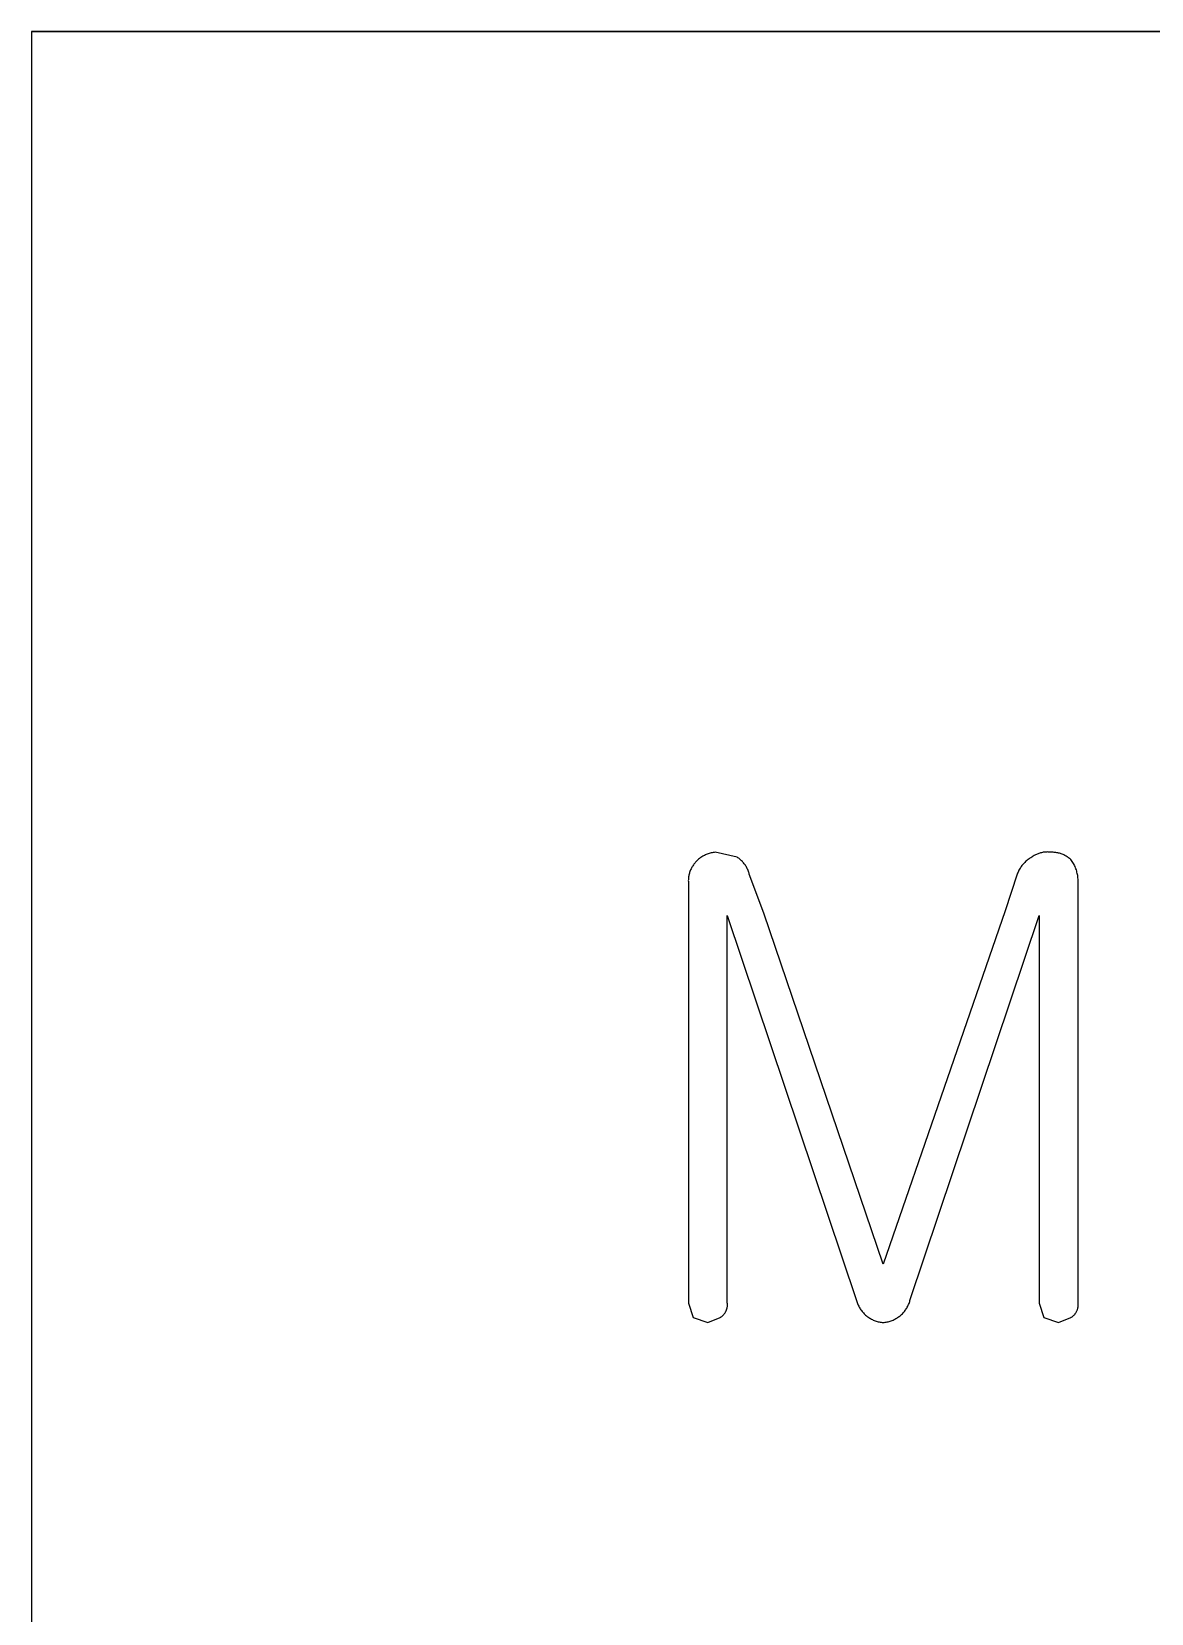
# Model space of a CAD drawing. Header units: millimetres. Extents: x 3033 to 5773, y 123 to 1487.
# Drawn here: x 5394.39 to 5418.09, y 353.1 to 386.56 of the extents above; entities that cross this region are included whole.
import ezdxf

# ---------------------------------------------------------------- set-up
doc = ezdxf.new("R2010")
doc.units = ezdxf.units.MM
doc.header["$MEASUREMENT"] = 0
doc.layers.add('____', color=5, linetype='Continuous')
doc.layers.add('TEX', color=70, linetype='Continuous')

msp = doc.modelspace()

# ---------------------------------------------------------------- linework, layer by layer
at = {"layer": '____'}
for p, q in [((5394.391, 386.563), (5773.113, 386.563)), ((5773.113, 386.563), (5394.391, 386.563)), ((5394.391, 386.563), (5394.391, 124.063))]:
    msp.add_line(p, q, dxfattribs=at)
at = {"layer": 'TEX'}
for p, q in [((5408.649, 369.144), (5408.63, 369.135)), ((5408.669, 369.153), (5408.649, 369.144)), ((5408.689, 369.161), (5408.669, 369.153)), ((5408.709, 369.168), (5408.689, 369.161)), ((5408.73, 369.175), (5408.709, 369.168)), ((5408.75, 369.181), (5408.73, 369.175)), ((5408.771, 369.186), (5408.75, 369.181)), ((5408.792, 369.19), (5408.771, 369.186)), ((5408.813, 369.194), (5408.792, 369.19)), ((5408.834, 369.197), (5408.813, 369.194)), ((5408.856, 369.2), (5408.834, 369.197)), ((5409.32, 369.096), (5408.856, 369.2)), ((5415.637, 369.146), (5415.62, 369.137)), ((5415.654, 369.154), (5415.637, 369.146)), ((5415.672, 369.162), (5415.654, 369.154)), ((5415.689, 369.169), (5415.672, 369.162)), ((5415.707, 369.176), (5415.689, 369.169)), ((5415.725, 369.181), (5415.707, 369.176)), ((5415.743, 369.187), (5415.725, 369.181)), ((5415.762, 369.191), (5415.743, 369.187)), ((5415.78, 369.195), (5415.762, 369.191)), ((5415.799, 369.199), (5415.78, 369.195)), ((5415.818, 369.201), (5415.799, 369.199)), ((5415.837, 369.203), (5415.818, 369.201)), ((5415.856, 369.205), (5415.837, 369.203)), ((5415.875, 369.205), (5415.856, 369.205)), ((5415.893, 369.206), (5415.875, 369.205)), ((5415.912, 369.205), (5415.893, 369.206)), ((5415.931, 369.204), (5415.912, 369.205)), ((5415.95, 369.202), (5415.931, 369.204)), ((5415.969, 369.2), (5415.95, 369.202)), ((5415.989, 369.2), (5415.969, 369.2)), ((5416.008, 369.199), (5415.989, 369.2)), ((5416.028, 369.198), (5416.008, 369.199)), ((5416.047, 369.196), (5416.028, 369.198)), ((5416.067, 369.194), (5416.047, 369.196)), ((5416.086, 369.191), (5416.067, 369.194)), ((5416.106, 369.187), (5416.086, 369.191)), ((5416.125, 369.183), (5416.106, 369.187)), ((5416.144, 369.178), (5416.125, 369.183)), ((5416.162, 369.172), (5416.144, 369.178)), ((5416.181, 369.166), (5416.162, 369.172)), ((5416.199, 369.159), (5416.181, 369.166)), ((5416.218, 369.151), (5416.199, 369.159)), ((5416.235, 369.143), (5416.218, 369.151)), ((5416.253, 369.135), (5416.235, 369.143)), ((5408.329, 368.811), (5408.322, 368.793)), ((5408.337, 368.83), (5408.329, 368.811)), ((5408.345, 368.847), (5408.337, 368.83)), ((5408.354, 368.865), (5408.345, 368.847)), ((5408.363, 368.882), (5408.354, 368.865)), ((5408.373, 368.899), (5408.363, 368.882)), ((5408.383, 368.916), (5408.373, 368.899)), ((5408.394, 368.932), (5408.383, 368.916)), ((5408.406, 368.948), (5408.394, 368.932)), ((5408.418, 368.964), (5408.406, 368.948)), ((5408.43, 368.979), (5408.418, 368.964)), ((5408.443, 368.993), (5408.43, 368.979)), ((5408.458, 369.009), (5408.443, 368.993)), ((5408.473, 369.024), (5408.458, 369.009)), ((5408.489, 369.039), (5408.473, 369.024)), ((5408.505, 369.053), (5408.489, 369.039)), ((5408.522, 369.066), (5408.505, 369.053)), ((5408.539, 369.079), (5408.522, 369.066)), ((5408.556, 369.092), (5408.539, 369.079)), ((5408.574, 369.103), (5408.556, 369.092)), ((5408.592, 369.115), (5408.574, 369.103)), ((5408.611, 369.125), (5408.592, 369.115)), ((5408.63, 369.135), (5408.611, 369.125)), ((5409.337, 369.085), (5409.32, 369.096)), ((5409.354, 369.073), (5409.337, 369.085)), ((5409.37, 369.06), (5409.354, 369.073)), ((5409.386, 369.047), (5409.37, 369.06)), ((5409.401, 369.034), (5409.386, 369.047)), ((5409.416, 369.019), (5409.401, 369.034)), ((5409.431, 369.005), (5409.416, 369.019)), ((5409.445, 368.989), (5409.431, 369.005)), ((5409.458, 368.974), (5409.445, 368.989)), ((5409.471, 368.957), (5409.458, 368.974)), ((5409.483, 368.941), (5409.471, 368.957)), ((5409.495, 368.924), (5409.483, 368.941)), ((5409.506, 368.906), (5409.495, 368.924)), ((5409.517, 368.889), (5409.506, 368.906)), ((5409.526, 368.871), (5409.517, 368.889)), ((5409.536, 368.852), (5409.526, 368.871)), ((5409.544, 368.833), (5409.536, 368.852)), ((5409.552, 368.814), (5409.544, 368.833)), ((5409.559, 368.795), (5409.552, 368.814)), ((5415.285, 368.82), (5415.275, 368.799)), ((5415.297, 368.84), (5415.285, 368.82)), ((5415.309, 368.86), (5415.297, 368.84)), ((5415.321, 368.879), (5415.309, 368.86)), ((5415.334, 368.898), (5415.321, 368.879)), ((5415.348, 368.917), (5415.334, 368.898)), ((5415.363, 368.935), (5415.348, 368.917)), ((5415.378, 368.952), (5415.363, 368.935)), ((5415.393, 368.969), (5415.378, 368.952)), ((5415.409, 368.986), (5415.393, 368.969)), ((5415.426, 369.002), (5415.409, 368.986)), ((5415.443, 369.017), (5415.426, 369.002)), ((5415.461, 369.032), (5415.443, 369.017)), ((5415.479, 369.046), (5415.461, 369.032)), ((5415.498, 369.06), (5415.479, 369.046)), ((5415.517, 369.072), (5415.498, 369.06)), ((5415.537, 369.085), (5415.517, 369.072)), ((5415.557, 369.096), (5415.537, 369.085)), ((5415.572, 369.107), (5415.557, 369.096)), ((5415.588, 369.118), (5415.572, 369.107)), ((5415.604, 369.128), (5415.588, 369.118)), ((5415.62, 369.137), (5415.604, 369.128)), ((5416.27, 369.125), (5416.253, 369.135)), ((5416.287, 369.116), (5416.27, 369.125)), ((5416.304, 369.105), (5416.287, 369.116)), ((5416.32, 369.094), (5416.304, 369.105)), ((5416.336, 369.083), (5416.32, 369.094)), ((5416.352, 369.071), (5416.336, 369.083)), ((5416.367, 369.058), (5416.352, 369.071)), ((5416.381, 369.045), (5416.367, 369.058)), ((5416.397, 369.025), (5416.381, 369.045)), ((5416.411, 369.005), (5416.397, 369.025)), ((5416.425, 368.984), (5416.411, 369.005)), ((5416.438, 368.963), (5416.425, 368.984)), ((5416.45, 368.941), (5416.438, 368.963)), ((5416.461, 368.919), (5416.45, 368.941)), ((5416.472, 368.896), (5416.461, 368.919)), ((5416.482, 368.873), (5416.472, 368.896)), ((5416.491, 368.85), (5416.482, 368.873)), ((5416.499, 368.826), (5416.491, 368.85)), ((5416.507, 368.803), (5416.499, 368.826)), ((5408.289, 368.62), (5408.288, 368.601)), ((5408.288, 368.601), (5408.289, 368.581)), ((5408.29, 368.64), (5408.289, 368.62)), ((5408.289, 368.581), (5408.289, 359.663)), ((5408.292, 368.659), (5408.29, 368.64)), ((5408.294, 368.679), (5408.292, 368.659)), ((5408.297, 368.698), (5408.294, 368.679)), ((5408.301, 368.718), (5408.297, 368.698)), ((5408.305, 368.737), (5408.301, 368.718)), ((5408.31, 368.756), (5408.305, 368.737)), ((5408.316, 368.774), (5408.31, 368.756)), ((5408.322, 368.793), (5408.316, 368.774)), ((5409.566, 368.775), (5409.559, 368.795)), ((5409.572, 368.756), (5409.566, 368.775)), ((5409.577, 368.736), (5409.572, 368.756)), ((5409.887, 367.911), (5409.577, 368.736)), ((5415.247, 368.736), (5414.99, 367.962)), ((5415.256, 368.757), (5415.247, 368.736)), ((5415.265, 368.778), (5415.256, 368.757)), ((5415.275, 368.799), (5415.265, 368.778)), ((5416.513, 368.779), (5416.507, 368.803)), ((5416.519, 368.754), (5416.513, 368.779)), ((5416.524, 368.73), (5416.519, 368.754)), ((5416.528, 368.705), (5416.524, 368.73)), ((5416.532, 368.681), (5416.528, 368.705)), ((5416.534, 368.656), (5416.532, 368.681)), ((5416.536, 368.631), (5416.534, 368.656)), ((5416.536, 368.606), (5416.536, 368.631)), ((5416.536, 368.581), (5416.536, 368.606)), ((5416.536, 359.663), (5416.536, 368.581)), ((5409.113, 359.663), (5409.113, 367.859)), ((5409.113, 367.859), (5411.845, 359.715)), ((5412.412, 360.488), (5409.887, 367.911)), ((5414.99, 367.962), (5412.412, 360.488)), ((5412.979, 359.715), (5415.711, 367.859)), ((5415.711, 367.859), (5415.711, 359.663)), ((5408.289, 359.663), (5408.392, 359.354)), ((5409.048, 359.431), (5409.055, 359.44)), ((5409.055, 359.44), (5409.061, 359.448)), ((5409.061, 359.448), (5409.067, 359.457)), ((5409.067, 359.457), (5409.073, 359.466)), ((5409.073, 359.466), (5409.078, 359.476)), ((5409.078, 359.476), (5409.083, 359.485)), ((5409.083, 359.485), (5409.088, 359.495)), ((5409.088, 359.495), (5409.092, 359.505)), ((5409.092, 359.505), (5409.096, 359.515)), ((5409.096, 359.515), (5409.099, 359.525)), ((5409.099, 359.525), (5409.103, 359.535)), ((5409.103, 359.535), (5409.106, 359.546)), ((5409.106, 359.546), (5409.108, 359.556)), ((5409.108, 359.556), (5409.11, 359.567)), ((5409.11, 359.567), (5409.112, 359.578)), ((5409.112, 359.578), (5409.114, 359.588)), ((5409.115, 359.653), (5409.113, 359.663)), ((5409.114, 359.588), (5409.115, 359.599)), ((5409.115, 359.642), (5409.115, 359.653)), ((5409.116, 359.631), (5409.115, 359.642)), ((5409.115, 359.61), (5409.116, 359.62)), ((5409.115, 359.599), (5409.115, 359.61)), ((5409.116, 359.62), (5409.116, 359.631)), ((5411.845, 359.715), (5411.852, 359.694)), ((5411.852, 359.694), (5411.858, 359.674)), ((5411.858, 359.674), (5411.866, 359.653)), ((5411.866, 359.653), (5411.874, 359.633)), ((5411.874, 359.633), (5411.883, 359.614)), ((5411.883, 359.614), (5411.893, 359.594)), ((5411.893, 359.594), (5411.903, 359.575)), ((5411.903, 359.575), (5411.914, 359.556)), ((5411.914, 359.556), (5411.926, 359.538)), ((5411.926, 359.538), (5411.938, 359.52)), ((5411.938, 359.52), (5411.951, 359.503)), ((5411.951, 359.503), (5411.964, 359.486)), ((5411.964, 359.486), (5411.978, 359.469)), ((5411.978, 359.469), (5411.992, 359.453)), ((5411.992, 359.453), (5412.007, 359.437)), ((5412.007, 359.437), (5412.023, 359.422)), ((5412.802, 359.422), (5412.817, 359.437)), ((5412.817, 359.437), (5412.832, 359.453)), ((5412.832, 359.453), (5412.847, 359.469)), ((5412.847, 359.469), (5412.861, 359.486)), ((5412.861, 359.486), (5412.874, 359.503)), ((5412.874, 359.503), (5412.887, 359.52)), ((5412.887, 359.52), (5412.899, 359.538)), ((5412.899, 359.538), (5412.911, 359.556)), ((5412.911, 359.556), (5412.921, 359.575)), ((5412.921, 359.575), (5412.932, 359.594)), ((5412.932, 359.594), (5412.941, 359.614)), ((5412.941, 359.614), (5412.95, 359.633)), ((5412.95, 359.633), (5412.959, 359.653)), ((5412.959, 359.653), (5412.966, 359.674)), ((5412.966, 359.674), (5412.973, 359.694)), ((5412.973, 359.694), (5412.979, 359.715)), ((5415.711, 359.663), (5415.814, 359.354)), ((5416.471, 359.431), (5416.477, 359.44)), ((5416.477, 359.44), (5416.484, 359.448)), ((5416.484, 359.448), (5416.49, 359.457)), ((5416.49, 359.457), (5416.495, 359.466)), ((5416.495, 359.466), (5416.501, 359.476)), ((5416.501, 359.476), (5416.506, 359.485)), ((5416.506, 359.485), (5416.51, 359.495)), ((5416.51, 359.495), (5416.515, 359.505)), ((5416.515, 359.505), (5416.518, 359.515)), ((5416.518, 359.515), (5416.522, 359.525)), ((5416.522, 359.525), (5416.525, 359.535)), ((5416.525, 359.535), (5416.528, 359.546)), ((5416.528, 359.546), (5416.531, 359.556)), ((5416.531, 359.556), (5416.533, 359.567)), ((5416.533, 359.567), (5416.535, 359.578)), ((5416.535, 359.578), (5416.536, 359.588)), ((5416.537, 359.653), (5416.536, 359.663)), ((5416.536, 359.588), (5416.537, 359.599)), ((5416.538, 359.642), (5416.537, 359.653)), ((5416.537, 359.599), (5416.538, 359.61)), ((5416.538, 359.631), (5416.538, 359.642)), ((5416.538, 359.62), (5416.538, 359.631)), ((5416.538, 359.61), (5416.538, 359.62)), ((5408.392, 359.354), (5408.701, 359.251)), ((5408.701, 359.251), (5408.959, 359.354)), ((5408.959, 359.354), (5408.968, 359.36)), ((5408.968, 359.36), (5408.977, 359.366)), ((5408.977, 359.366), (5408.986, 359.372)), ((5408.986, 359.372), (5408.995, 359.378)), ((5408.995, 359.378), (5409.003, 359.385)), ((5409.003, 359.385), (5409.011, 359.392)), ((5409.011, 359.392), (5409.019, 359.399)), ((5409.019, 359.399), (5409.027, 359.407)), ((5409.027, 359.407), (5409.034, 359.415)), ((5409.034, 359.415), (5409.041, 359.423)), ((5409.041, 359.423), (5409.048, 359.431)), ((5412.023, 359.422), (5412.039, 359.407)), ((5412.039, 359.407), (5412.056, 359.393)), ((5412.056, 359.393), (5412.073, 359.38)), ((5412.073, 359.38), (5412.09, 359.367)), ((5412.09, 359.367), (5412.108, 359.355)), ((5412.108, 359.355), (5412.126, 359.343)), ((5412.126, 359.343), (5412.145, 359.332)), ((5412.145, 359.332), (5412.164, 359.322)), ((5412.164, 359.322), (5412.183, 359.312)), ((5412.183, 359.312), (5412.203, 359.303)), ((5412.203, 359.303), (5412.223, 359.295)), ((5412.223, 359.295), (5412.243, 359.287)), ((5412.243, 359.287), (5412.264, 359.28)), ((5412.264, 359.28), (5412.284, 359.274)), ((5412.284, 359.274), (5412.305, 359.268)), ((5412.305, 359.268), (5412.327, 359.263)), ((5412.327, 359.263), (5412.348, 359.259)), ((5412.348, 359.259), (5412.369, 359.256)), ((5412.369, 359.256), (5412.391, 359.253)), ((5412.391, 359.253), (5412.412, 359.251)), ((5412.412, 359.251), (5412.434, 359.253)), ((5412.434, 359.253), (5412.455, 359.256)), ((5412.455, 359.256), (5412.477, 359.259)), ((5412.477, 359.259), (5412.498, 359.263)), ((5412.498, 359.263), (5412.519, 359.268)), ((5412.519, 359.268), (5412.54, 359.274)), ((5412.54, 359.274), (5412.561, 359.28)), ((5412.561, 359.28), (5412.581, 359.287)), ((5412.581, 359.287), (5412.602, 359.295)), ((5412.602, 359.295), (5412.622, 359.303)), ((5412.622, 359.303), (5412.641, 359.312)), ((5412.641, 359.312), (5412.661, 359.322)), ((5412.661, 359.322), (5412.68, 359.332)), ((5412.68, 359.332), (5412.698, 359.343)), ((5412.698, 359.343), (5412.717, 359.355)), ((5412.717, 359.355), (5412.735, 359.367)), ((5412.735, 359.367), (5412.752, 359.38)), ((5412.752, 359.38), (5412.769, 359.393)), ((5412.769, 359.393), (5412.786, 359.407)), ((5412.786, 359.407), (5412.802, 359.422)), ((5415.814, 359.354), (5416.124, 359.251)), ((5416.124, 359.251), (5416.381, 359.354)), ((5416.381, 359.354), (5416.391, 359.36)), ((5416.391, 359.36), (5416.4, 359.366)), ((5416.4, 359.366), (5416.409, 359.372)), ((5416.409, 359.372), (5416.417, 359.378)), ((5416.417, 359.378), (5416.426, 359.385)), ((5416.426, 359.385), (5416.434, 359.392)), ((5416.434, 359.392), (5416.442, 359.399)), ((5416.442, 359.399), (5416.449, 359.407)), ((5416.449, 359.407), (5416.457, 359.415)), ((5416.457, 359.415), (5416.464, 359.423)), ((5416.464, 359.423), (5416.471, 359.431))]:
    msp.add_line(p, q, dxfattribs=at)

doc.saveas('drawing.dxf')
